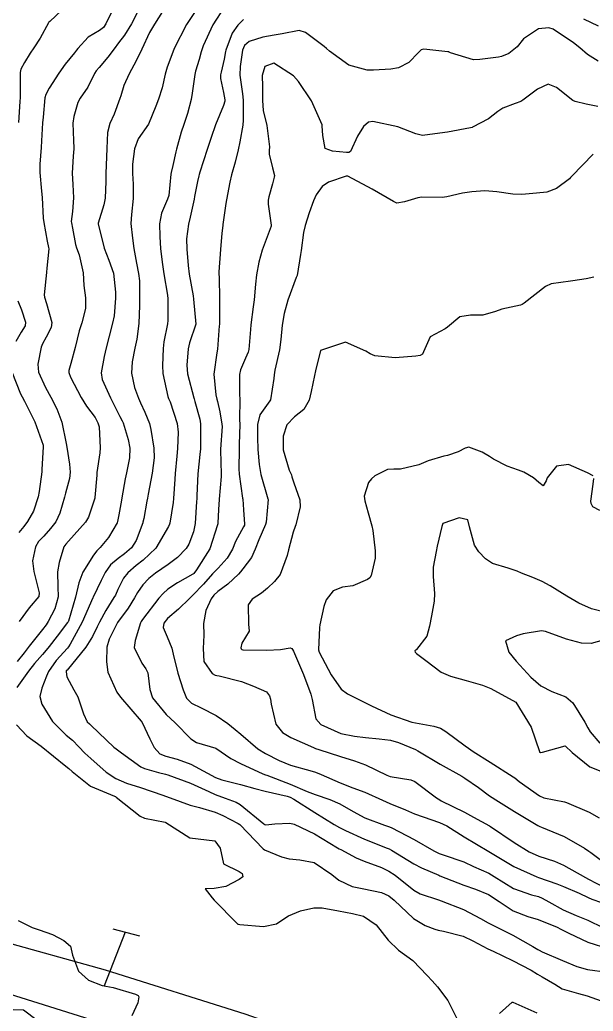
# Model space of a CAD drawing. Header units: metres. Extents: x 298520 to 308411, y 7433745 to 7450750.
# Drawn here: x 299768.4 to 299814.4, y 7449573.2 to 7449652.7 of the extents above; entities that cross this region are included whole.
import ezdxf

# ---------------------------------------------------------------- set-up
doc = ezdxf.new("R2010")
doc.units = ezdxf.units.M
doc.header["$LTSCALE"] = 10
for name, color, linetype in [('Curvas de Nivel 1m', 11, 'Continuous'), ('Curvas de Nivel 5m', 15, 'Continuous'), ('Linha Férrea', 251, 'TRACKS'), ('Pórtico', 62, 'Continuous')]:
    doc.layers.add(name, color=color, linetype=linetype)
doc.linetypes.add('TRACKS', pattern='A,0.15,[130,ltypeshp.shx,S=0.25,R=0,X=0,Y=0],0.15', length=0.3)

msp = doc.modelspace()

# ---------------------------------------------------------------- linework, layer by layer
at = {"layer": 'Curvas de Nivel 1m', "flags": 128}
for points, elevation in [([(299784.818, 7449653.702), (299783.872, 7449652.244), (299783.104, 7449650.573), (299782.99, 7449650.257), (299782.941, 7449650.097), (299782.771, 7449649.481), (299782.493, 7449648.526), (299782.431, 7449648.263), (299782.22, 7449646.784), (299782.138, 7449646.266), (299781.855, 7449645.135), (299781.55, 7449644.272), (299781.336, 7449643.641), (299780.95, 7449642.277), (299780.899, 7449642.06), (299780.67, 7449640.979), (299780.528, 7449640.418), (299780.508, 7449640.282), (299780.341, 7449638.58), (299780.249, 7449638.284), (299779.753, 7449637.157), (299779.597, 7449636.29), (299779.616, 7449635.276), (299779.69, 7449634.289), (299779.826, 7449633.036), (299779.94, 7449632.286), (299780.241, 7449630.588), (299780.27, 7449630.283), (299780.258, 7449628.541), (299780.234, 7449628.283), (299779.949, 7449626.838), (299779.887, 7449626.286), (299779.838, 7449624.928), (299779.875, 7449624.286), (299780.27, 7449622.457), (299780.33, 7449622.281), (299780.44, 7449622.01), (299781.006, 7449620.274), (299781.096, 7449619.594), (299781.046, 7449618.274), (299780.992, 7449617.676), (299780.855, 7449616.275), (299780.824, 7449615.82), (299780.72, 7449614.276), (299780.685, 7449613.939), (299780.424, 7449612.279), (299780.399, 7449612.202), (299780.32, 7449612.024), (299779.29, 7449610.295), (299778.293, 7449609.338), (299777.713, 7449608.892), (299777.064, 7449608.322), (299776.724, 7449607.878), (299776.262, 7449606.963), (299776.059, 7449606.529), (299775.947, 7449606.333), (299775.288, 7449605.294), (299774.787, 7449604.344), (299774.606, 7449603.97), (299774.222, 7449603.212), (299773.687, 7449602.358), (299772.185, 7449600.507), (299772.126, 7449600.438), (299772.102, 7449600.381), (299772.179, 7449599.976), (299772.724, 7449598.928), (299773.053, 7449598.367), (299773.509, 7449596.993), (299773.806, 7449596.355), (299773.979, 7449596.2), (299774.13, 7449596.074), (299775.947, 7449594.332), (299776.112, 7449594.19), (299776.557, 7449593.877), (299778.097, 7449592.761), (299778.398, 7449592.608), (299779.523, 7449592.289), (299780.091, 7449592.156), (299780.265, 7449592.103), (299782.081, 7449591.438), (299783.546, 7449590.77), (299784.067, 7449590.53), (299784.863, 7449590.228), (299785.757, 7449589.912), (299786.058, 7449589.739), (299787.955, 7449588.191), (299788.042, 7449588.126), (299788.13, 7449588.1), (299788.855, 7449588.178), (299790.044, 7449588.239), (299790.393, 7449588.156), (299792.032, 7449587.384), (299793.867, 7449586.269), (299794.014, 7449586.18), (299794.127, 7449586.118), (299795.368, 7449585.461), (299796.004, 7449585.181), (299797.404, 7449584.671), (299797.996, 7449584.394), (299798.488, 7449584.065), (299799.981, 7449582.853), (299800.497, 7449582.562), (299801.974, 7449582.08), (299802.174, 7449582.018), (299803.963, 7449581.324), (299805.332, 7449580.6), (299805.947, 7449580.236), (299806.493, 7449579.964), (299807.936, 7449579.255), (299809.519, 7449578.342), (299809.925, 7449578.116), (299810.044, 7449578.048), (299810.284, 7449577.925), (299811.913, 7449577.217), (299813.046, 7449576.749), (299813.902, 7449576.501), (299815.482, 7449576.282)], 719), ([(299779.834, 7449653.31), (299779.189, 7449652.296), (299778.796, 7449651.628), (299778.171, 7449650.309), (299777.726, 7449649.358), (299777.152, 7449648.324), (299776.744, 7449647.396), (299776.5, 7449646.568), (299776.423, 7449646.333), (299775.964, 7449645.095), (299775.62, 7449644.341), (299775.428, 7449643.616), (299775.382, 7449642.343), (299775.35, 7449641.669), (299775.294, 7449640.344), (299775.304, 7449639.693), (299775.249, 7449638.344), (299775.143, 7449637.83), (299774.679, 7449636.349), (299774.676, 7449636.285), (299775.153, 7449634.344), (299775.542, 7449633.377), (299775.906, 7449632.337), (299776.077, 7449630.805), (299776.072, 7449630.335), (299775.954, 7449628.91), (299775.836, 7449628.337), (299775.55, 7449627.296), (299775.321, 7449626.342), (299775.167, 7449625.663), (299774.908, 7449624.346), (299775.002, 7449623.808), (299775.669, 7449622.338), (299776.428, 7449620.848), (299776.608, 7449620.511), (299776.686, 7449620.326), (299777.091, 7449619.001), (299777.214, 7449618.318), (299777.185, 7449617.528), (299776.951, 7449616.324), (299776.847, 7449615.846), (299776.576, 7449614.328), (299776.541, 7449614.137), (299776.332, 7449612.964), (299776.228, 7449612.428), (299776.195, 7449612.331), (299775.512, 7449611.137), (299774.833, 7449610.345), (299774.565, 7449610.083), (299774.297, 7449609.739), (299773.446, 7449608.363), (299773.117, 7449607.521), (299772.86, 7449606.371), (299772.294, 7449604.439), (299772.266, 7449604.38), (299772.232, 7449604.322), (299771.392, 7449603.218), (299770.753, 7449602.395), (299770.506, 7449602.099), (299770.203, 7449601.769), (299769.566, 7449601.036), (299769.094, 7449600.416), (299768.17, 7449599.121)], 721), ([(299777.874, 7449653.375), (299777.365, 7449652.322), (299776.794, 7449651.414), (299776.314, 7449650.809), (299775.959, 7449650.338), (299775.465, 7449649.651), (299774.76, 7449648.823), (299774.532, 7449648.577), (299774.391, 7449648.354), (299773.858, 7449647.243), (299773.248, 7449646.365), (299773.059, 7449646.037), (299772.718, 7449644.889), (299772.65, 7449644.371), (299772.692, 7449642.989), (299772.735, 7449642.369), (299772.737, 7449642.315), (299772.676, 7449641.719), (299772.603, 7449640.371), (299772.649, 7449639.45), (299772.7, 7449638.379), (299772.622, 7449637.29), (299772.525, 7449636.47), (299772.528, 7449636.381), (299772.609, 7449635.95), (299772.858, 7449634.639), (299772.938, 7449634.375), (299773.157, 7449633.799), (299773.473, 7449632.366), (299773.541, 7449631.353), (299773.668, 7449630.363), (299773.668, 7449629.496), (299773.366, 7449628.367), (299773.169, 7449627.714), (299772.825, 7449626.375), (299772.48, 7449625.099), (299772.321, 7449624.535), (299772.322, 7449624.382), (299772.467, 7449624.012), (299773.316, 7449622.367), (299773.752, 7449621.676), (299774.427, 7449620.76), (299774.656, 7449620.348), (299774.753, 7449620.013), (299774.852, 7449618.346), (299774.82, 7449617.922), (299774.585, 7449616.348), (299774.565, 7449616.154), (299774.413, 7449614.349), (299774.407, 7449614.295), (299774.35, 7449614.126), (299773.9, 7449612.786), (299773.652, 7449612.36), (299772.308, 7449610.841), (299772.082, 7449610.606), (299771.935, 7449610.384), (299771.54, 7449609.138), (299771.422, 7449608.389), (299771.456, 7449607.197), (299771.461, 7449606.388), (299771.202, 7449605.432), (299770.677, 7449604.396), (299770.499, 7449604.128), (299770.227, 7449603.767), (299769.15, 7449602.416), (299768.733, 7449601.894), (299768.195, 7449601.211)], 722), ([(299771.772, 7449653.433), (299770.805, 7449652.53), (299770.733, 7449652.471), (299770.684, 7449652.401), (299770.026, 7449651.172), (299769.526, 7449650.413), (299769.217, 7449649.975), (299768.765, 7449649.245), (299768.484, 7449648.697), (299768.42, 7449648.425), (299768.418, 7449648.093), (299768.416, 7449646.425), (299768.401, 7449646.096), (299768.305, 7449644.426)], 724), ([(299775.794, 7449653.364), (299775.304, 7449652.345), (299775.098, 7449652.049), (299774.797, 7449651.8), (299773.887, 7449651.264), (299773.06, 7449650.367), (299772.939, 7449650.21), (299772.778, 7449650.016), (299772.041, 7449649.104), (299771.533, 7449648.388), (299770.741, 7449647.177), (299770.474, 7449646.664), (299770.415, 7449646.403), (299770.261, 7449644.861), (299770.223, 7449644.405), (299770.137, 7449642.96), (299770.106, 7449642.406), (299770.004, 7449641.072), (299769.989, 7449640.407), (299770.13, 7449638.916), (299770.19, 7449638.404), (299770.28, 7449636.74), (299770.311, 7449636.403), (299770.598, 7449634.902), (299770.705, 7449634.399), (299770.713, 7449634.277), (299770.568, 7449632.743), (299770.536, 7449632.428), (299770.531, 7449632.4), (299770.352, 7449630.595), (299770.377, 7449630.402), (299770.538, 7449629.899), (299770.956, 7449628.396), (299770.919, 7449627.994), (299770.505, 7449627.21), (299770.22, 7449626.679), (299770.12, 7449626.404), (299769.852, 7449625.033), (299769.894, 7449624.406), (299770.454, 7449623.165), (299770.876, 7449622.396), (299771.359, 7449621.465), (299771.777, 7449620.386), (299772.112, 7449618.677), (299772.155, 7449618.382), (299772.383, 7449617.029), (299772.435, 7449616.379), (299772.368, 7449615.886), (299772.054, 7449614.685), (299771.978, 7449614.384), (299771.617, 7449613.104), (299771.282, 7449612.39), (299770.86, 7449611.852), (299770.312, 7449611.262), (299769.9, 7449610.811), (299769.653, 7449610.407), (299769.423, 7449609.277), (299769.516, 7449608.408), (299769.957, 7449606.703), (299769.914, 7449606.403), (299769.148, 7449605.507), (299768.345, 7449604.419)], 723), ([(299786.341, 7449652.682), (299785.883, 7449652.219), (299785.426, 7449651.595), (299784.912, 7449650.229), (299784.888, 7449650.122), (299784.772, 7449649.507), (299784.53, 7449648.46), (299784.481, 7449648.234), (299784.476, 7449647.96), (299784.739, 7449646.826), (299784.844, 7449646.229), (299784.841, 7449646.12), (299784.728, 7449645.788), (299784.1, 7449644.239), (299783.732, 7449643.21), (299783.421, 7449642.249), (299782.842, 7449640.434), (299782.788, 7449640.258), (299782.763, 7449640.157), (299782.654, 7449639.677), (299782.411, 7449638.488), (299782.371, 7449638.263), (299782.057, 7449636.827), (299781.912, 7449636.267), (299781.764, 7449635.105), (299781.784, 7449634.268), (299781.891, 7449632.949), (299781.982, 7449632.266), (299782.292, 7449630.516), (299782.329, 7449630.262), (299782.513, 7449628.26), (299782.015, 7449626.748), (299781.909, 7449626.266), (299781.78, 7449624.967), (299781.842, 7449624.266), (299782.36, 7449622.345), (299782.384, 7449622.261), (299782.441, 7449622.057), (299782.818, 7449620.645), (299782.877, 7449620.253), (299782.887, 7449618.732), (299782.877, 7449618.253), (299782.841, 7449617.808), (299782.667, 7449616.256), (299782.597, 7449614.498), (299782.589, 7449614.256), (299782.575, 7449614.031), (299782.459, 7449612.258), (299782.316, 7449611.594), (299781.95, 7449610.62), (299781.746, 7449610.266), (299781.038, 7449609.53), (299780.29, 7449608.983), (299779.278, 7449608.295), (299778.73, 7449607.849), (299778.269, 7449607.353), (299777.833, 7449606.741), (299777.582, 7449606.317), (299777.077, 7449605.489), (299776.233, 7449604.33), (299775.557, 7449602.999), (299775.378, 7449602.338), (299775.356, 7449601.178), (299775.463, 7449600.337), (299776.167, 7449598.737), (299776.457, 7449598.327), (299778.135, 7449596.416), (299778.212, 7449596.309), (299778.829, 7449595.009), (299779.168, 7449594.294), (299779.628, 7449593.807), (299780.106, 7449593.603), (299781.016, 7449593.359), (299782.1, 7449592.958), (299783.441, 7449592.247), (299784.088, 7449591.904), (299784.604, 7449591.713), (299786.08, 7449591.334), (299787.248, 7449591.026), (299788.072, 7449590.809), (299789.829, 7449590.401), (299790.065, 7449590.324), (299790.371, 7449590.157), (299792.052, 7449589.084), (299793.613, 7449588.124), (299794.039, 7449587.879), (299794.499, 7449587.65), (299796.026, 7449586.961), (299797.863, 7449586.224), (299798.014, 7449586.165), (299798.199, 7449586.068), (299800.002, 7449584.981), (299800.616, 7449584.658), (299801.993, 7449584.054), (299802.082, 7449584.019), (299803.986, 7449583.26), (299804.936, 7449582.94), (299805.978, 7449582.516), (299806.827, 7449581.961), (299807.962, 7449581.207), (299809.138, 7449580.756), (299809.952, 7449580.518), (299811.485, 7449579.907), (299811.787, 7449579.748), (299811.941, 7449579.661), (299812.431, 7449579.403), (299813.931, 7449578.698), (299815.619, 7449578.17)], 718), ([(299814.775, 7449649.338), (299813.917, 7449649.883), (299813.293, 7449650.398), (299812.792, 7449650.798), (299811.157, 7449651.916), (299810.804, 7449652.007), (299809.995, 7449651.932), (299808.795, 7449651.142), (299808.262, 7449650.481), (299807.598, 7449649.962), (299807.03, 7449649.717), (299806.778, 7449649.661), (299805.282, 7449649.479), (299804.775, 7449649.442), (299802.941, 7449650.018), (299802.832, 7449650.068), (299802.784, 7449650.086), (299802.707, 7449650.097), (299800.786, 7449650.303), (299800.583, 7449650.244), (299800.372, 7449650.044), (299799.594, 7449649.229), (299798.764, 7449648.81), (299798.146, 7449648.685), (299796.761, 7449648.612), (299796.239, 7449648.617), (299794.766, 7449649.009), (299793.224, 7449650.133), (299792.995, 7449650.347), (299792.787, 7449650.514), (299791.309, 7449651.644), (299790.799, 7449651.798), (299789.443, 7449651.527), (299788.795, 7449651.434), (299787.876, 7449651.276), (299786.79, 7449650.912), (299786.407, 7449650.593), (299786.261, 7449650.215), (299786.071, 7449648.909), (299786.049, 7449648.217), (299786.239, 7449646.714), (299786.296, 7449646.214), (299786.313, 7449644.618), (299786.27, 7449644.214), (299786.032, 7449642.878), (299785.9, 7449642.218), (299785.655, 7449641.238), (299785.367, 7449640.223), (299785.237, 7449639.641), (299784.974, 7449638.227), (299784.921, 7449637.936), (299784.68, 7449636.229), (299784.672, 7449636.169), (299784.606, 7449635.541), (299784.479, 7449634.232), (299784.356, 7449632.444), (299784.367, 7449632.233), (299784.382, 7449632.054), (299784.403, 7449630.232), (299784.411, 7449628.335), (299784.409, 7449628.232), (299784.392, 7449628.112), (299784.258, 7449626.234), (299784.206, 7449625.95), (299783.949, 7449624.238), (299784.109, 7449622.574), (299784.203, 7449622.234), (299784.253, 7449622.044), (299784.433, 7449621.217), (299784.604, 7449620.228), (299784.614, 7449620.035), (299784.495, 7449618.229), (299784.493, 7449618.138), (299784.554, 7449616.228), (299784.553, 7449616.046), (299784.394, 7449614.23), (299784.392, 7449614.189), (299784.34, 7449613.386), (299784.274, 7449612.281), (299784.268, 7449612.231), (299784.255, 7449612.163), (299783.624, 7449610.24), (299782.569, 7449608.539), (299782.34, 7449608.259), (299782.315, 7449608.227), (299782.282, 7449608.202), (299781.036, 7449607.508), (299780.264, 7449606.988), (299779.881, 7449606.663), (299779.54, 7449606.291), (299778.236, 7449604.572), (299778.127, 7449604.419), (299778.082, 7449604.312), (299777.657, 7449602.877), (299777.576, 7449602.316), (299778.194, 7449601.058), (299778.508, 7449600.625), (299778.649, 7449600.303), (299778.819, 7449598.95), (299779.045, 7449598.297), (299780.143, 7449596.957), (299780.851, 7449596.273), (299782.12, 7449594.987), (299782.563, 7449594.699), (299784.113, 7449594.24), (299785.31, 7449593.427), (299786.101, 7449593.022), (299787.887, 7449592.192), (299788.092, 7449592.115), (299788.2, 7449592.08), (299790.081, 7449591.357), (299791.448, 7449590.77), (299792.069, 7449590.537), (299793.264, 7449590.128), (299794.06, 7449589.788), (299795.13, 7449589.18), (299796.049, 7449588.651), (299797.636, 7449588.074), (299798.041, 7449587.954), (299798.234, 7449587.874), (299800.026, 7449586.919), (299801.588, 7449586.026), (299801.866, 7449585.877), (299802.011, 7449585.808), (299802.335, 7449585.691), (299804.004, 7449585.123), (299804.779, 7449584.767), (299805.995, 7449584.221), (299806.43, 7449583.966), (299807.983, 7449582.998), (299809.424, 7449582.49), (299809.977, 7449582.347), (299810.274, 7449582.224), (299810.803, 7449581.918), (299811.964, 7449581.292), (299813.005, 7449580.842), (299813.952, 7449580.456), (299815.14, 7449579.868)], 717), ([(299814.806, 7449652.135), (299813.62, 7449652.697)], 718), ([(299814.73, 7449645.707), (299813.804, 7449645.884), (299812.932, 7449646.094), (299812.736, 7449646.191), (299811.424, 7449647.235), (299810.749, 7449647.482), (299809.911, 7449647.099), (299808.735, 7449646.2), (299808.572, 7449646.114), (299808.104, 7449645.956), (299807.115, 7449645.578), (299806.723, 7449645.311), (299805.973, 7449644.718), (299804.704, 7449644.048), (299804.663, 7449644.031), (299804.53, 7449643.993), (299802.699, 7449643.633), (299801.263, 7449643.468), (299800.696, 7449643.384), (299800.16, 7449643.511), (299798.703, 7449644.07), (299796.709, 7449644.493), (299796.358, 7449644.443), (299795.952, 7449644.098), (299795.47, 7449643.327), (299794.909, 7449642.108), (299794.777, 7449642.014), (299794.682, 7449642.019), (299794.599, 7449642.028), (299793.457, 7449642.128), (299792.891, 7449642.343), (299792.701, 7449643.376), (299792.648, 7449644.141), (299792.633, 7449644.222), (299791.794, 7449646.149), (299790.748, 7449647.704), (299790.328, 7449648.164), (299788.768, 7449649.168), (299788.031, 7449648.924), (299787.83, 7449648.194), (299787.866, 7449647.315), (299787.848, 7449646.193), (299787.911, 7449645.378), (299788.191, 7449644.188), (299788.409, 7449642.463), (299788.394, 7449642.184), (299788.388, 7449641.893), (299788.669, 7449640.776), (299788.81, 7449640.179), (299788.803, 7449640.036), (299788.653, 7449639.497), (299788.367, 7449638.454), (299788.32, 7449638.185), (299788.312, 7449637.867), (299788.554, 7449636.181), (299788.542, 7449636.111), (299787.816, 7449634.192), (299787.549, 7449633.23), (299787.386, 7449632.202), (299787.304, 7449631.454), (299787.179, 7449630.204), (299787.11, 7449629.628), (299786.928, 7449628.206), (299786.894, 7449627.822), (299786.757, 7449626.207), (299786.702, 7449625.996), (299786.486, 7449625.516), (299786.097, 7449624.594), (299786.015, 7449624.215), (299786.015, 7449622.649), (299786.026, 7449622.214), (299786.023, 7449620.618), (299786.025, 7449620.214), (299785.997, 7449618.625), (299785.983, 7449618.214), (299785.957, 7449616.636), (299785.986, 7449616.214), (299786.257, 7449614.307), (299786.27, 7449614.211), (299786.34, 7449613.365), (299786.421, 7449612.209), (299786.403, 7449612.128), (299786.321, 7449611.985), (299785.694, 7449610.831), (299785.451, 7449610.219), (299785.035, 7449609.483), (299784.288, 7449608.697), (299783.86, 7449608.236), (299783.126, 7449607.391), (299782.256, 7449606.481), (299782.134, 7449606.382), (299781.995, 7449606.263), (299781.126, 7449605.389), (299780.237, 7449604.657), (299779.937, 7449604.284), (299779.881, 7449603.937), (299780.222, 7449603.191), (299780.585, 7449602.276), (299780.681, 7449601.8), (299781.071, 7449600.271), (299781.499, 7449598.938), (299781.749, 7449598.264), (299782.157, 7449597.868), (299782.927, 7449597.473), (299784.142, 7449596.863), (299785.066, 7449596.221), (299785.664, 7449595.753), (299786.125, 7449595.372), (299787.491, 7449594.196), (299788.109, 7449593.812), (299789.205, 7449593.274), (299790.1, 7449592.892), (299791.831, 7449592.407), (299792.095, 7449592.326), (299792.547, 7449592.135), (299794.083, 7449591.471), (299795.109, 7449591.073), (299796.072, 7449590.71), (299797.477, 7449590.076), (299798.06, 7449589.817), (299799.316, 7449589.311), (299800.052, 7449588.993), (299800.744, 7449588.734), (299802.046, 7449588.301), (299802.623, 7449588.014), (299804.03, 7449587.14), (299806.013, 7449585.97), (299808.001, 7449584.753), (299809.841, 7449583.932), (299809.992, 7449583.884), (299811.459, 7449583.379), (299811.986, 7449583.161), (299813.242, 7449582.626), (299813.977, 7449582.273), (299814.253, 7449582.153), (299815.038, 7449581.869)], 716), ([(299814.43, 7449632.016), (299813.808, 7449631.888), (299812.732, 7449631.728), (299812.561, 7449631.708), (299810.998, 7449631.477), (299810.557, 7449631.282), (299808.849, 7449629.945), (299808.671, 7449629.818), (299808.54, 7449629.773), (299807.05, 7449629.45), (299806.532, 7449629.254), (299805.533, 7449628.975), (299804.528, 7449628.964), (299803.686, 7449628.842), (299802.687, 7449628.017), (299802.512, 7449627.885), (299801.311, 7449627.226), (299800.757, 7449626.037), (299800.674, 7449625.855), (299800.49, 7449625.733), (299800.14, 7449625.695), (299798.488, 7449625.54), (299796.875, 7449625.7), (299796.491, 7449625.858), (299796.145, 7449626.093), (299794.5, 7449626.799), (299792.493, 7449626.14), (299792.115, 7449624.506), (299792.033, 7449624.144), (299791.746, 7449622.855), (299791.59, 7449622.149), (299791.179, 7449621.409), (299790.429, 7449620.806), (299789.81, 7449620.169), (299789.519, 7449619.278), (299789.526, 7449618.173), (299789.992, 7449616.553), (299790.17, 7449616.163), (299790.218, 7449616.009), (299790.367, 7449615.53), (299790.836, 7449614.155), (299790.889, 7449613.61), (299790.516, 7449612.158), (299790.463, 7449612.017), (299790.317, 7449611.574), (299789.947, 7449610.165), (299789.834, 7449609.703), (299789.272, 7449608.175), (299788.828, 7449607.628), (299788.266, 7449607.088), (299787.765, 7449606.691), (299787.04, 7449606.202), (299786.713, 7449605.741), (299786.735, 7449604.205), (299786.79, 7449603.639), (299786.21, 7449602.675), (299786.124, 7449602.291), (299786.141, 7449602.211), (299786.202, 7449602.158), (299786.274, 7449602.138), (299788.202, 7449602.106), (299789.286, 7449602.174), (299790.068, 7449602.299), (299790.204, 7449602.243), (299790.266, 7449602.159), (299790.33, 7449602.03), (299791.151, 7449600.15), (299791.726, 7449598.586), (299791.84, 7449598.143), (299792.14, 7449596.609), (299792.536, 7449596.136), (299794.126, 7449595.421), (299795.227, 7449595.206), (299796.123, 7449595.108), (299797.211, 7449594.991), (299798.121, 7449594.884), (299798.767, 7449594.708), (299800.114, 7449594.137), (299800.3, 7449594.038), (299802.097, 7449592.979), (299803.836, 7449592.002), (299804.081, 7449591.855), (299805.175, 7449591.085), (299806.068, 7449590.441), (299806.775, 7449589.963), (299808.055, 7449589.177), (299809.933, 7449588.042), (299810.043, 7449587.983), (299810.08, 7449587.966), (299810.221, 7449587.927), (299812.032, 7449587.174), (299813.665, 7449586.236), (299814.015, 7449586), (299814.193, 7449585.877), (299815.238, 7449585.094)], 714), ([(299768.227, 7449630.112), (299768.533, 7449629.401), (299768.86, 7449628.417), (299768.814, 7449628.122), (299768.511, 7449627.609), (299768.066, 7449626.86)], 724), ([(299767.749, 7449624.431), (299768.447, 7449622.659), (299768.58, 7449622.419), (299768.775, 7449622.081), (299769.593, 7449620.408), (299770.26, 7449618.545), (299770.278, 7449618.401), (299770.172, 7449616.606), (299770.151, 7449616.402), (299769.941, 7449614.82), (299769.864, 7449614.405), (299769.488, 7449613.256), (299769.024, 7449612.413), (299768.716, 7449612.019), (299768.314, 7449611.531)], 724), ([(299814.375, 7449616.091), (299813.922, 7449616.34), (299812.384, 7449616.999), (299811.423, 7449616.869), (299810.674, 7449615.917), (299810.591, 7449615.698), (299810.367, 7449615.295), (299809.999, 7449615.555), (299809.59, 7449615.932), (299808.811, 7449616.377), (299808.379, 7449616.542), (299807.482, 7449616.859), (299806.388, 7449617.429), (299806.057, 7449617.642), (299805.482, 7449617.984), (299804.399, 7449618.398), (299804.093, 7449618.308), (299803.553, 7449618.008), (299802.686, 7449617.721), (299802.389, 7449617.664), (299801.133, 7449617.285), (299800.382, 7449616.961), (299798.929, 7449616.613), (299798.378, 7449616.626), (299797.872, 7449616.584), (299796.865, 7449616.085), (299796.6, 7449615.859), (299796.367, 7449615.541), (299796.002, 7449614.448), (299796.054, 7449614.093), (299796.338, 7449613.108), (299796.612, 7449612.087), (299796.692, 7449611.713), (299796.902, 7449610.084), (299796.894, 7449609.486), (299796.571, 7449608.087), (299796.458, 7449607.91), (299796.278, 7449607.775), (299795.098, 7449607.28), (299794.268, 7449607.152), (299793.518, 7449606.873), (299792.969, 7449606.133), (299792.781, 7449605.601), (299792.456, 7449604.138), (299792.432, 7449603.936), (299792.346, 7449602.139), (299792.401, 7449601.938), (299793.355, 7449600.128), (299794.172, 7449598.991), (299794.668, 7449598.613), (299795.674, 7449598.097), (299796.159, 7449597.854), (299796.586, 7449597.656), (299798.146, 7449596.928), (299799.841, 7449596.341), (299800.136, 7449596.276), (299801.597, 7449596.025), (299802.131, 7449595.85), (299802.551, 7449595.593), (299804.117, 7449594.438), (299804.373, 7449594.254), (299804.759, 7449593.99), (299806.1, 7449593.134), (299807.959, 7449591.951), (299808.082, 7449591.863), (299808.443, 7449591.583), (299810.068, 7449590.418), (299810.415, 7449590.274), (299812.063, 7449589.949), (299812.229, 7449589.898), (299814.055, 7449589.123), (299814.841, 7449588.658)], 713), ([(299814.913, 7449613.302), (299814.349, 7449613.598), (299814.196, 7449613.882), (299814.172, 7449614.065), (299814.368, 7449615.409), (299814.433, 7449615.879)], 713), ([(299815.48, 7449605.096), (299814.248, 7449605.422), (299813.214, 7449605.89), (299812.261, 7449606.436), (299810.918, 7449607.269), (299810.278, 7449607.615), (299809.536, 7449607.931), (299808.631, 7449608.29), (299808.288, 7449608.439), (299807.556, 7449608.691), (299806.294, 7449609.048), (299805.748, 7449609.429), (299805.189, 7449609.987), (299804.846, 7449610.529), (299804.466, 7449611.998), (299804.331, 7449612.547), (299803.616, 7449612.725), (299802.327, 7449612.276), (299802.249, 7449612.095), (299802.233, 7449612.021), (299801.87, 7449610.461), (299801.791, 7449610.025), (299801.543, 7449608.775), (299801.529, 7449608.028), (299801.647, 7449606.642), (299801.626, 7449606.026), (299801.401, 7449604.868), (299801.234, 7449604.03), (299801.031, 7449603.221), (299800.205, 7449602.161), (299800.139, 7449602.106), (299800.08, 7449602.042), (299800.103, 7449601.943), (299800.201, 7449601.85), (299800.954, 7449601.274), (299802.186, 7449600.337), (299802.933, 7449600.013), (299804.18, 7449599.679), (299805.497, 7449599.301), (299806.173, 7449599.023), (299808.163, 7449597.95), (299809.407, 7449595.937), (299810.059, 7449593.985), (299810.077, 7449593.93), (299810.112, 7449593.898), (299810.152, 7449593.89), (299810.301, 7449593.927), (299812.118, 7449594.441), (299812.694, 7449593.894), (299814.096, 7449592.748), (299815.91, 7449592.028)], 712), ([(299815.183, 7449602.901), (299814.214, 7449602.651), (299813.445, 7449602.657), (299812.219, 7449602.988), (299810.55, 7449603.604), (299810.229, 7449603.666), (299808.749, 7449603.421), (299808.222, 7449603.249), (299807.331, 7449602.844), (299807.611, 7449601.956), (299808.196, 7449601.231), (299809.362, 7449599.938), (299810.176, 7449599.24), (299811.056, 7449598.801), (299812.168, 7449598.361), (299812.736, 7449597.894), (299813.696, 7449596.328), (299813.94, 7449595.882), (299814.13, 7449595.561), (299814.913, 7449594.66)], 711), ([(299768.13, 7449596.112), (299768.948, 7449595.244), (299770.113, 7449594.4), (299772.097, 7449592.803), (299772.332, 7449592.613), (299772.602, 7449592.372), (299774.076, 7449591.2), (299775.998, 7449590.397), (299776.063, 7449590.366), (299776.125, 7449590.329), (299778.048, 7449588.81), (299778.39, 7449588.649), (299780.043, 7449588.307), (299780.102, 7449588.279), (299782.025, 7449587.049), (299783.377, 7449586.892), (299784.022, 7449586.822), (299784.462, 7449586.233), (299784.738, 7449584.967), (299785.995, 7449584.372), (299786.215, 7449584.208), (299786.266, 7449583.931), (299785.988, 7449583.719), (299784.927, 7449583.17), (299783.981, 7449583.003), (299783.247, 7449582.98), (299783.818, 7449582.242), (299783.97, 7449582.075), (299785.799, 7449580.212), (299785.882, 7449580.15), (299785.942, 7449580.129), (299786.039, 7449580.112), (299787.94, 7449579.945), (299788.97, 7449580.175), (299789.553, 7449580.562), (299789.953, 7449580.814), (299790.893, 7449581.217), (299791.962, 7449581.445), (299792.652, 7449581.444), (299793.959, 7449581.213), (299795.063, 7449580.997), (299795.953, 7449580.772), (299796.962, 7449580.08), (299797.931, 7449578.842), (299798.747, 7449578.062), (299799.911, 7449577.233), (299801.069, 7449576.032), (299801.451, 7449575.589), (299801.884, 7449575.111), (299802.721, 7449574.012), (299803.564, 7449572.295)], 721), ([(299768.255, 7449580.425), (299769.393, 7449579.864), (299769.936, 7449579.686), (299771.021, 7449579.3), (299771.927, 7449578.837), (299772.451, 7449578.375), (299772.634, 7449577.655), (299773.114, 7449576.368), (299773.892, 7449575.656), (299775.002, 7449575.227), (299775.884, 7449575.055), (299777.663, 7449574.525), (299777.874, 7449574.415), (299777.932, 7449574.309), (299777.868, 7449573.831), (299777.384, 7449572.788)], 722), ([(299769.786, 7449572.401), (299768.68, 7449573.236), (299767.861, 7449573.264)], 722), ([(299806.856, 7449572.967), (299807.872, 7449573.875), (299807.938, 7449573.883), (299809.864, 7449573.023)], 721)]:
    msp.add_lwpolyline(points, dxfattribs=dict(at, elevation=elevation))
at = {"layer": 'Curvas de Nivel 5m', "flags": 128}
for points, elevation in [([(299782.819, 7449653.878), (299781.754, 7449652.27), (299780.784, 7449650.342), (299780.758, 7449650.28), (299780.201, 7449648.846), (299780.043, 7449648.287), (299779.821, 7449647.21), (299779.529, 7449646.292), (299779.29, 7449645.732), (299778.713, 7449644.3), (299777.885, 7449643.122), (299777.59, 7449642.316), (299777.44, 7449641.088), (299777.435, 7449640.318), (299777.487, 7449639.481), (299777.499, 7449638.317), (299777.343, 7449637.042), (299777.294, 7449636.32), (299777.427, 7449635.143), (299777.533, 7449634.316), (299777.745, 7449633.143), (299777.919, 7449632.31), (299777.981, 7449631.732), (299777.988, 7449630.308), (299777.988, 7449629.759), (299777.951, 7449628.309), (299777.777, 7449627.037), (299777.611, 7449626.313), (299777.396, 7449625.231), (299777.358, 7449624.317), (299777.599, 7449623.17), (299777.912, 7449622.308), (299778.077, 7449621.943), (299778.432, 7449621.19), (299778.792, 7449620.296), (299778.914, 7449619.799), (299779.147, 7449618.293), (299779.159, 7449617.525), (299779.002, 7449616.301), (299778.682, 7449614.631), (299778.627, 7449614.306), (299778.589, 7449614.067), (299778.328, 7449612.67), (299778.272, 7449612.362), (299778.258, 7449612.311), (299777.716, 7449610.909), (299777.342, 7449610.32), (299776.802, 7449609.821), (299776.294, 7449609.451), (299775.679, 7449608.947), (299775.245, 7449608.34), (299774.925, 7449607.692), (299774.269, 7449606.35), (299774.253, 7449606.316), (299773.392, 7449604.363), (299772.436, 7449602.598), (299772.303, 7449602.379), (299772.211, 7449602.262), (299771.316, 7449601.269), (299770.696, 7449600.395), (299770.539, 7449600.037), (299770.17, 7449599.067), (299770.002, 7449598.402), (299770.154, 7449597.789), (299771.009, 7449596.391), (299772.122, 7449595.284), (299772.628, 7449594.882), (299773.135, 7449594.365), (299773.611, 7449593.861), (299774.104, 7449593.429), (299775.323, 7449592.338), (299776.085, 7449591.812), (299776.95, 7449591.451), (299778.075, 7449591.091), (299779.871, 7449590.478), (299780.065, 7449590.414), (299780.458, 7449590.276), (299782.057, 7449589.683), (299782.804, 7449589.504), (299784.052, 7449589.124), (299784.68, 7449588.861), (299785.918, 7449588.212), (299786.042, 7449588.121), (299787.898, 7449586.191), (299788.012, 7449586.106), (299789.384, 7449585.547), (299790.005, 7449585.369), (299790.859, 7449585.297), (299792.002, 7449585.08), (299793.427, 7449584.126), (299793.988, 7449583.669), (299795.036, 7449583.157), (299795.982, 7449582.959), (299797.39, 7449582.665), (299797.976, 7449582.42), (299798.415, 7449582.066), (299799.951, 7449580.596), (299800.898, 7449580.036), (299801.661, 7449579.745), (299801.939, 7449579.658), (299802.373, 7449579.582), (299803.935, 7449579.178), (299804.732, 7449578.79), (299805.925, 7449578.154), (299806.341, 7449577.966), (299807.912, 7449577.219), (299809.394, 7449576.441), (299809.896, 7449576.139), (299810.29, 7449575.924), (299811.292, 7449575.314), (299811.883, 7449574.95), (299813.182, 7449574.585), (299813.878, 7449574.382), (299815.379, 7449573.865)], 720), ([(299814.379, 7449641.875), (299812.665, 7449640.114), (299812.563, 7449640.001), (299812.462, 7449639.902), (299811.423, 7449639.141), (299810.647, 7449638.841), (299809.832, 7449638.745), (299808.643, 7449638.655), (299807.937, 7449638.664), (299806.646, 7449638.858), (299805.681, 7449638.946), (299804.646, 7449638.866), (299803.897, 7449638.749), (299802.639, 7449638.452), (299802.26, 7449638.403), (299800.639, 7449638.42), (299800.301, 7449638.383), (299799.232, 7449638.061), (299798.632, 7449637.955), (299798.367, 7449638.073), (299796.648, 7449639.085), (299794.706, 7449640.11), (299794.663, 7449640.12), (299794.556, 7449640.112), (299793.141, 7449639.647), (299792.65, 7449639.287), (299792.16, 7449638.625), (299791.938, 7449638.147), (299791.608, 7449637.165), (299791.268, 7449636.153), (299791.15, 7449635.612), (299790.965, 7449634.156), (299790.915, 7449633.83), (299790.629, 7449632.159), (299790.613, 7449632.109), (299790.561, 7449631.996), (299789.89, 7449630.17), (299789.593, 7449629.108), (299789.442, 7449628.176), (299789.335, 7449627.011), (299789.209, 7449626.179), (299788.854, 7449624.561), (299788.8, 7449624.185), (299788.77, 7449623.884), (299788.495, 7449622.189), (299788.442, 7449622.104), (299787.638, 7449620.99), (299787.462, 7449620.2), (299787.443, 7449619.169), (299787.476, 7449618.199), (299787.59, 7449616.992), (299787.728, 7449616.196), (299788.295, 7449614.249), (299788.305, 7449614.19), (299788.151, 7449612.367), (299788.105, 7449612.192), (299787.555, 7449610.953), (299787.255, 7449610.2), (299786.973, 7449609.526), (299786.287, 7449608.626), (299786.099, 7449608.398), (299785.943, 7449608.213), (299785.083, 7449607.409), (299784.262, 7449606.808), (299783.96, 7449606.531), (299783.738, 7449606.238), (299783.301, 7449605.302), (299783.132, 7449604.247), (299783.144, 7449603.321), (299783.099, 7449602.247), (299783.152, 7449601.205), (299783.833, 7449600.235), (299784.067, 7449600.117), (299784.181, 7449600.081), (299784.369, 7449600.04), (299786.177, 7449599.593), (299787.143, 7449599.23), (299788.169, 7449598.759), (299788.423, 7449598.444), (299788.505, 7449598.185), (299788.554, 7449597.787), (299788.931, 7449596.178), (299789.468, 7449595.512), (299790.122, 7449595.096), (299791.954, 7449594.302), (299792.114, 7449594.236), (299792.368, 7449594.137), (299794.107, 7449593.569), (299795.243, 7449593.241), (299796.101, 7449592.927), (299797.821, 7449592.073), (299798.092, 7449591.983), (299799.757, 7449591.722), (299800.078, 7449591.59), (299801.812, 7449590.276), (299802.064, 7449590.094), (299802.191, 7449590.019), (299804.054, 7449589.116), (299804.778, 7449588.717), (299806.044, 7449588.032), (299806.147, 7449587.969), (299808.024, 7449586.681), (299809.241, 7449585.938), (299810.01, 7449585.599), (299811.276, 7449585.181), (299812.003, 7449584.879), (299813.755, 7449583.882), (299813.992, 7449583.739), (299815.229, 7449583.105)], 715)]:
    msp.add_lwpolyline(points, dxfattribs=dict(at, elevation=elevation))
at = {"layer": 'Linha Férrea', "flags": 128}
for points in [[(298729.261, 7450749.95), (298734.809, 7450730.65), (298742.343, 7450703.451), (298750.119, 7450676.237), (298757.889, 7450649.199), (298765.189, 7450623.712), (298769.985, 7450606.424), (298776.494, 7450583.287), (298783.055, 7450560.248), (298788.164, 7450542.214), (298793.821, 7450521.584), (298798.125, 7450506.606), (298804.386, 7450484.418), (298809.295, 7450466.837), (298814.551, 7450448.858), (298819.559, 7450431.225), (298826.267, 7450408.649), (298831.926, 7450389.314), (298837.135, 7450370.779), (298842.092, 7450352.398), (298847.802, 7450331.823), (298852.149, 7450316.412), (298858.34, 7450294.769), (298862.969, 7450278.965), (298867.952, 7450260.088), (298870.924, 7450249.95), (298873.722, 7450238.982), (298878.355, 7450222.697), (298882.025, 7450210.358), (298885.603, 7450197.651), (298890.189, 7450181.049), (298894.637, 7450166.006), (298898.995, 7450149.812), (298904.361, 7450131.79), (298908.122, 7450117.709), (298911.93, 7450103.946), (298916.104, 7450089.039), (298920.554, 7450073.399), (298923.212, 7450064.319), (298926.468, 7450052.577), (298930.321, 7450038.956), (298934.723, 7450023.223), (298938.252, 7450011.622), (298941.509, 7449999.193), (298944.399, 7449989.651), (298947.701, 7449977.682), (298952.335, 7449961.49), (298956.967, 7449946.581), (298961.92, 7449929.017), (298965.909, 7449915.258), (298970.082, 7449900.905), (298973.936, 7449887.787), (298977.788, 7449874.853), (298981.549, 7449862.469), (298986.366, 7449847.197), (298989.852, 7449836.37), (298994.575, 7449822.337), (298999.437, 7449807.292), (299004.068, 7449794.269), (299008.7, 7449781.657), (299013.057, 7449770.328), (299018.285, 7449757.718), (299022.322, 7449748.037), (299026.817, 7449737.63), (299031.861, 7449726.852), (299036.814, 7449716.896), (299043.096, 7449705.205), (299047.821, 7449696.534), (299054.335, 7449685.572), (299060.664, 7449675.852), (299069.469, 7449663.104), (299077.541, 7449652.872), (299085.429, 7449643.336), (299089.832, 7449637.784), (299098.728, 7449628.561), (299107.993, 7449618.793), (299117.442, 7449610.031), (299127.077, 7449601.223), (299138.453, 7449591.782), (299150.409, 7449582.651), (299162.779, 7449573.982), (299174.004, 7449567.002), (299185.962, 7449560.295), (299199.698, 7449553.222), (299213.253, 7449547.024), (299227.033, 7449541.5), (299241.999, 7449536.525), (299258.424, 7449531.831), (299277.224, 7449527.814), (299295.935, 7449525.032), (299311.589, 7449523.57), (299326.876, 7449522.883), (299340.975, 7449522.747), (299353.572, 7449523.111), (299369.274, 7449524.069), (299382.826, 7449525.211), (299396.609, 7449526.717), (299414.178, 7449529.501), (299430.969, 7449532.603), (299440.142, 7449534.839), (299451.094, 7449537.487), (299469.666, 7449542.917), (299486.963, 7449547.755), (299510.376, 7449554.83), (299531.414, 7449561.037), (299544.903, 7449564.894), (299559.186, 7449569.068), (299590.197, 7449576.665), (299616.417, 7449582.259), (299645.03, 7449585.805), (299675.251, 7449587.635), (299705.522, 7449586.259), (299732.882, 7449582.825), (299762.581, 7449576.088), (299791.888, 7449566.944), (299816.217, 7449556.896), (299840.774, 7449544.781), (299859.676, 7449534.387), (299878.529, 7449521.308), (299897.376, 7449507.135), (299919.538, 7449486.991), (299927.658, 7449478.626), (299947.133, 7449456.962), (299961.499, 7449437.961), (299971.137, 7449424.784), (299981.869, 7449408.322), (299997.595, 7449383.682), (300016.228, 7449354.96), (300035.864, 7449324.687), (300055.136, 7449295.587), (300073.232, 7449268.397), (300085.868, 7449249.95), (300089.501, 7449244.778), (300101.211, 7449227.647), (300111.197, 7449214.14), (300124.752, 7449194.736), (300135.909, 7449179.759), (300148.296, 7449162.129), (300160.805, 7449144.566), (300173.129, 7449128.481), (300185.523, 7449112.088), (300198.402, 7449095.758), (300207.462, 7449083.98), (300220.094, 7449068.515), (300233.468, 7449051.744), (300246.778, 7449035.349), (300263.478, 7449015.076), (300277.526, 7448998.444), (300292.814, 7448981.501), (300306.688, 7448964.856), (300324.623, 7448944.393), (300340.398, 7448926.517), (300357.9, 7448907.843), (300372.755, 7448891.817), (300392.041, 7448871.054), (300410.717, 7448852.066), (300427.475, 7448834.137), (300439.245, 7448822.858), (300454.898, 7448806.525), (300473.448, 7448788.164), (300493.111, 7448768.808), (300511.705, 7448749.95), (300518.198, 7448743.612), (300525.672, 7448735.984), (300530.889, 7448730.361), (300538.141, 7448723.284), (300543.771, 7448717.624), (300548.924, 7448711.903), (300554.778, 7448706.093), (300562.444, 7448698.573), (300570.483, 7448690.198), (300580.06, 7448680.508), (300590.013, 7448670.628), (300599.102, 7448661.391), (300608.565, 7448651.702), (300616.68, 7448643.32), (300625.581, 7448633.859), (300633.62, 7448625.859), (300641.21, 7448617.858), (300649.582, 7448609.897), (300659.386, 7448599.72), (300667.387, 7448591.231), (300676.098, 7448582.784), (300683.871, 7448574.669), (300691.725, 7448567.153), (300703.33, 7448554.876), (300711.744, 7448546.351), (300718.093, 7448539.767), (300726.506, 7448530.983), (300733.153, 7448523.695), (300741.152, 7448514.418), (300747.426, 7448507.242), (300750.054, 7448504.018), (300758.169, 7448493.99), (300764.854, 7448485.238), (300772.251, 7448475.55), (300781.114, 7448462.855), (300788.178, 7448452.147), (300795.99, 7448439.115), (300802.712, 7448427.661), (300809.137, 7448414.665), (300814.959, 7448402.42), (300819.763, 7448391.601), (300824.722, 7448378.533), (300829.079, 7448366.59), (300833.249, 7448353.858), (300836.592, 7448342.438), (300839.822, 7448330.572), (300842.678, 7448317.912), (300845.758, 7448304.202), (300848.387, 7448291.169), (300849.927, 7448279.903), (300851.843, 7448266.756), (300852.632, 7448254.174), (300852.974, 7448249.95), (300853.718, 7448237.64), (300853.896, 7448226.066), (300854.164, 7448215.145), (300853.836, 7448203.832), (300853.598, 7448192.905), (300852.795, 7448182.25), (300851.991, 7448170.79), (300850.801, 7448159.302), (300849.223, 7448146.768), (300848.151, 7448135.486), (300846.96, 7448124.114), (300845.442, 7448113.546), (300844.222, 7448102.204), (300842.288, 7448090.385), (300840.978, 7448078.33), (300839.608, 7448068.386), (300838.209, 7448056.39), (300836.541, 7448045.166), (300835.023, 7448032.665), (300833.535, 7448020.341), (300832.284, 7448009.205), (300831.094, 7447998.637), (300829.874, 7447985.926), (300828.432, 7447973.713), (300826.546, 7447955.639), (300825.162, 7447943.391), (300824.986, 7447942.247), (300823.836, 7447930.96), (300822.657, 7447919.829), (300821.593, 7447909.075), (300820.243, 7447895.408), (300819.533, 7447885.934), (300818.679, 7447872.07), (300818.298, 7447858.799), (300817.927, 7447851.916), (300817.786, 7447841.862), (300817.933, 7447833.489), (300818.516, 7447815.843), (300820.361, 7447795.876), (300822.449, 7447776.733), (300825.922, 7447758.996), (300827.722, 7447750.217), (300828.687, 7447743.229), (300830.467, 7447731.539), (300833.751, 7447711.152), (300838.977, 7447681.969), (300842.161, 7447664.851), (300846.249, 7447643.566), (300856.898, 7447587.933), (300861.3, 7447564.706), (300863.731, 7447552.015), (300867.081, 7447534.8), (300870.251, 7447518.153), (300879.139, 7447471.406), (300882.717, 7447452.426), (300886.196, 7447433.436), (300890.621, 7447408.952), (300893.065, 7447393.996), (300894.895, 7447382.534), (300896.018, 7447374.923), (300897.056, 7447367.88), (300898.671, 7447355.202), (300899.884, 7447344.173), (300901.155, 7447328.57), (300902.425, 7447306.17), (300902.632, 7447290.927), (300902.643, 7447274.906), (300901.209, 7447249.806), (300899.894, 7447235.454), (300897.424, 7447214.973), (300896.24, 7447207.108, -0.017609), (300893.245, 7447191.067), (300890.79, 7447180.008), (300886.347, 7447162.337), (300883.122, 7447151.267), (300877.521, 7447133.871), (300873.858, 7447123.752), (300865.532, 7447103.056), (300859.822, 7447090.388), (300850.503, 7447071.406), (300846.315, 7447063.106), (300836.805, 7447045.834), (300827.664, 7447031.197), (300815.395, 7447013.014), (300803.069, 7446996.228), (300792.968, 7446983.245), (300781.446, 7446969.292), (300759.63, 7446945.435), (300748.36, 7446933.669), (300737.301, 7446922.447), (300720.178, 7446905.644), (300707.821, 7446893.561), (300697.057, 7446883.028), (300686.376, 7446872.224), (300676.506, 7446862.329), (300660.145, 7446845.845), (300651.989, 7446837.638), (300637.917, 7446823.835), (300624.102, 7446810.419), (300614.955, 7446801.573), (300610.107, 7446796.538), (300599.124, 7446785.64, 0.017844), (300588.776, 7446774.611), (300582.973, 7446768.596), (300572.807, 7446757.15), (300570.635, 7446754.423, -0.018804), (300566.868, 7446749.902, -0.021463), (300565.197, 7446747.771, 0.014089), (300560.744, 7446742.236), (300556.818, 7446737.065), (300549.018, 7446726.402), (300544.903, 7446720.152), (300542.989, 7446717.435), (300540.702, 7446714.014), (300534.516, 7446704.131), (300528.813, 7446694.775), (300525.37, 7446688.688), (300519.775, 7446678.443, 0.017217), (300513.559, 7446666.068), (300510.115, 7446659.471), (300505.35, 7446648.44), (300501.39, 7446638.953, 0.017957), (300498.447, 7446631.125), (300492.383, 7446614.647), (300488.086, 7446600.958), (300484.889, 7446590.082), (300482.448, 7446580.533), (300479.028, 7446566.174), (300474.999, 7446546.195), (300472.245, 7446530.076), (300469.723, 7446510.133), (300467.649, 7446494.09), (300465.343, 7446472.628), (300462.509, 7446448.283), (300460.589, 7446427.75), (300458.173, 7446403.459), (300455.716, 7446377.743), (300453.679, 7446357.578), (300451.179, 7446331.957), (300448.408, 7446302.907), (300446.096, 7446278.461), (300443.948, 7446255.986), (300443.327, 7446249.95), (300441.921, 7446236.026), (300439.714, 7446214.959), (300437.145, 7446189.663), (300434.772, 7446164.489), (300432.986, 7446145.942), (300427.675, 7446092.019), (300425.457, 7446069.071), (300422.052, 7446034.05), (300420.454, 7446017.74), (300416.946, 7445981.751), (300414.159, 7445952.95), (300410.686, 7445916.311), (300408.437, 7445891.812), (300405.718, 7445868.171), (300403.766, 7445842.739), (300401.654, 7445818.651), (300400.337, 7445806.143), (300399.876, 7445801.282), (300399.266, 7445794.558)], [(298905.363, 7450145.031), (298910.207, 7450124.873), (298915.002, 7450108.012), (298921.739, 7450085.266), (298926.98, 7450064.83), (298931.003, 7450051.742), (298934.224, 7450039.953), (298937.65, 7450027.983), (298940.458, 7450017.786), (298943.206, 7450008.624), (298945.866, 7449998.811), (298948.85, 7449988.084), (298952.218, 7449977.183), (298954.849, 7449967.637), (298957.892, 7449956.733), (298961.763, 7449943.848), (298964.896, 7449932.558), (298968.973, 7449920.293), (298972.372, 7449908.382), (298975.8, 7449896.208), (298979.287, 7449884.682), (298982.035, 7449875.079), (298985.463, 7449863.464), (298988.891, 7449853.475), (298994.252, 7449836.792), (298999.642, 7449820.007), (299004.122, 7449806.223), (299009.577, 7449791.55), (299017.072, 7449771.922), (299023.852, 7449755.78), (299031.351, 7449735.099), (299042.615, 7449714.768), (299049.157, 7449702.257), (299057.947, 7449687.795), (299067.128, 7449674.025), (299074.388, 7449663.764), (299083.266, 7449652.271), (299093.226, 7449640.21), (299104.865, 7449628.3), (299116.059, 7449616.929), (299127.188, 7449606.965), (299134.846, 7449600.398), (299146.061, 7449590.999), (299159.8, 7449581.134), (299172.881, 7449572.672), (299188.754, 7449563.553), (299203.487, 7449555.781), (299219.692, 7449548.782), (299229.285, 7449544.979), (299249.695, 7449538.196), (299264.418, 7449534.22), (299286.841, 7449530.183), (299305.276, 7449527.832), (299319.472, 7449527.113), (299340.209, 7449526.73), (299362.575, 7449527.496), (299380.335, 7449528.889), (299402.027, 7449531.43), (299418.393, 7449534.55), (299439.271, 7449538.773), (299455.546, 7449542.61), (299468.219, 7449546.447), (299486.071, 7449551.679), (299502.678, 7449556.429), (299521.873, 7449562.476), (299544.903, 7449569.511), (299558.765, 7449572.874), (299572.65, 7449576.475), (299589.389, 7449580.647), (299603.615, 7449583.903), (299623.713, 7449587.445), (299640.449, 7449589.67), (299657.813, 7449590.983), (299675.925, 7449591.554), (299694.255, 7449591.042), (299708.541, 7449590.126), (299722.182, 7449588.244), (299738.919, 7449585.56), (299759.653, 7449580.821), (299775.25, 7449576.474), (299786.436, 7449572.94), (299797.015, 7449569.282), (299807.003, 7449565.52), (299816.424, 7449561.561), (299823.596, 7449557.979), (299834.148, 7449553.022), (299842.943, 7449548.641), (299850.946, 7449544.045), (299857.58, 7449540.07), (299867.592, 7449534.039), (299879.685, 7449526.144), (299888.765, 7449519.647), (299901.686, 7449509.708), (299911.305, 7449500.703), (299920.635, 7449492.515), (299928.708, 7449484.626), (299935.814, 7449476.733), (299943.925, 7449467.258), (299951.104, 7449459.003), (299957.671, 7449450.784), (299963.484, 7449442.67), (299970.77, 7449432.303), (299976.475, 7449423.904), (299982.432, 7449414.862), (299988.891, 7449404.85), (299995.852, 7449394.443), (300002.312, 7449383.928), (300010.887, 7449370.223), (300018.781, 7449358.239), (300026.569, 7449345.892), (300033.388, 7449335.88), (300041.176, 7449324.037), (300049.358, 7449311.838), (300057.288, 7449299.745), (300065.47, 7449287.364), (300073.508, 7449275.701), (300081.011, 7449264.541), (300090.196, 7449251.298), (300091.164, 7449249.95), (300100.525, 7449236.167), (300109.403, 7449223.951), (300117.162, 7449213.187), (300127.336, 7449198.457), (300139.6, 7449181.446), (300149.952, 7449166.72), (300159.813, 7449153.466), (300168.75, 7449141.382), (300179.779, 7449126.346), (300190.932, 7449112.414), (300203.876, 7449095.222), (300217.308, 7449078.587), (300230.374, 7449062.005), (300242.887, 7449046.162), (300256.877, 7449029.774), (300272.777, 7449010.921), (300288.309, 7448992.868), (300306.303, 7448971.97), (300322.512, 7448953.54), (300337.055, 7448937.024), (300349.196, 7448923.521), (300363.433, 7448907.803), (300372.178, 7448898.27), (300387.649, 7448881.624), (300402.322, 7448866.086), (300417.298, 7448851.105), (300428.763, 7448838.962), (300440.716, 7448827.379), (300454.398, 7448813.148), (300467.461, 7448800.639), (300481.638, 7448785.533), (300502.227, 7448765.254), (300514.06, 7448753.852), (300517.826, 7448749.95), (300528.275, 7448738.976), (300540.783, 7448726.333), (300551.364, 7448715.261), (300568.358, 7448698.083), (300580.431, 7448686.447), (300591.073, 7448675.242), (300605.822, 7448659.996), (300619.827, 7448645.871), (300631.531, 7448633.85), (300641.93, 7448623.388), (300651.196, 7448614.132), (300663.21, 7448601.736), (300675.654, 7448588.967), (300686.366, 7448579.136), (300697.132, 7448567.001), (300714.307, 7448549.82), (300728.065, 7448535.254), (300742.189, 7448519.954), (300754.02, 7448506), (300763.608, 7448493.67), (300772.134, 7448482.969), (300781.594, 7448469.905), (300789.873, 7448457.453), (300798.087, 7448444.138), (300806.367, 7448430.378), (300809.353, 7448423.731), (300815.826, 7448410.715), (300822.176, 7448396.83), (300827.777, 7448382.459), (300832.26, 7448369.325), (300838.297, 7448352.647), (300842.655, 7448335.903), (300846.951, 7448318.72), (300850.061, 7448305.153), (300853.485, 7448286.05), (300855.912, 7448269.922), (300857.341, 7448249.95), (300858.33, 7448231.606), (300857.942, 7448206.205), (300856.925, 7448178.368), (300854.333, 7448156.855), (300851.333, 7448129.708), (300849.095, 7448108.502), (300845.739, 7448085.317), (300843.044, 7448064.17), (300840.396, 7448043.097), (300838.567, 7448030.951), (300837.041, 7448016.016), (300835.11, 7447994.958), (300832.975, 7447975.28), (300830.738, 7447953.623), (300829.108, 7447937.188), (300828.366, 7447933.435), (300827.045, 7447924.743), (300825.629, 7447910.191), (300824.268, 7447895.589), (300822.966, 7447881.617), (300821.953, 7447863.074), (300821.73, 7447846.352), (300821.738, 7447838.346), (300822.298, 7447822.796), (300823.264, 7447806.625), (300824.128, 7447792.391), (300826.211, 7447777.691), (300829.715, 7447760.435), (300831.501, 7447751.07), (300833.495, 7447738.255), (300836.415, 7447720.056), (300862.711, 7447579.549), (300879.787, 7447489.912), (300882.904, 7447473.371), (300886.736, 7447453.399), (300891.84, 7447425.61), (300894.824, 7447408.419), (300897.501, 7447392.308), (300900.259, 7447374.699), (300902.627, 7447356.768), (300903.989, 7447344.999), (300904.86, 7447335.88), (300905.847, 7447322.28), (300906.291, 7447313.022), (300906.573, 7447308.418), (300906.759, 7447298.893), (300906.88, 7447292.725, -0.006984), (300906.844, 7447284.829), (300906.695, 7447276.838), (300906.36, 7447267.883), (300905.744, 7447256.667), (300905.23, 7447249.95), (300904.292, 7447239.525), (300903.012, 7447227.25), (300901.034, 7447212.309), (300899.543, 7447202.921, -0.011988), (300897.909, 7447194.02), (300894.997, 7447180.769), (300891.356, 7447165.387), (300887.457, 7447151.115), (300883.301, 7447137.652), (300876.75, 7447119.219), (300874.099, 7447111.988), (300871.749, 7447106.138, -0.018309), (300868.914, 7447099.764, 0.011681), (300865.826, 7447093.061), (300860.469, 7447081.825), (300851.72, 7447064.422), (300846.208, 7447053.937), (300843.033, 7447048.479), (300836.89, 7447038.137), (300827.206, 7447022.921), (300821.11, 7447014.014), (300814.857, 7447005.089), (300809.628, 7446998.099), (300801.236, 7446986.884), (300791.122, 7446974.407), (300781.425, 7446962.969), (300774.943, 7446955.767), (300762.88, 7446942.762), (300751.299, 7446930.933), (300734.873, 7446914.565), (300727.949, 7446907.628), (300717.868, 7446897.443), (300705.6, 7446885.783), (300698.716, 7446879.048), (300668.127, 7446848.06), (300640.994, 7446821.407), (300627.442, 7446808.23), (300610.345, 7446790.697), (300597.443, 7446778.155), (300592.334, 7446772.486), (300571.229, 7446748.595), (300567.705, 7446744.65), (300564.743, 7446740.8), (300562.62, 7446737.769), (300551.356, 7446722.391), (300544.903, 7446712.981), (300541.869, 7446707.917), (300539.497, 7446704.103, 0.003437), (300530.37, 7446689.205, 0.010632), (300522.744, 7446675.931, 0.016565), (300518.05, 7446666.625, -0.011698), (300511.771, 7446653.868, 0.029635), (300510.132, 7446650.211), (300505.481, 7446638.898), (300500.314, 7446625.471), (300492.316, 7446601.197), (300488.229, 7446587.047), (300485.297, 7446575.185), (300482.347, 7446562.473), (300481.087, 7446556.089, 0.004599), (300479.148, 7446545.763), (300476.443, 7446530.265), (300474.645, 7446518.085), (300472.755, 7446502.987), (300471.297, 7446490.618), (300469.17, 7446472.092), (300467.901, 7446459.793), (300466.767, 7446449.806), (300465.445, 7446435.701), (300463.191, 7446412.592), (300462.659, 7446405.266), (300461.606, 7446397.228), (300459.608, 7446375.419), (300458.167, 7446361.3), (300456.938, 7446349.283), (300454.601, 7446324.341), (300452.383, 7446301.27), (300450.408, 7446280.731), (300448.612, 7446261.944), (300447.444, 7446249.79), (300445.943, 7446235.321), (300443.682, 7446213.965), (300443.009, 7446207.561), (300441.275, 7446189.511), (300439.198, 7446168.049), (300436.473, 7446140.607), (300434.029, 7446115.856), (300431.015, 7446085.098), (300427.797, 7446052.837), (300425.199, 7446025.415), (300423.636, 7446009.727), (300422.457, 7445994.573), (300421.615, 7445989.53), (300419.286, 7445963.664), (300415.807, 7445928.192), (300414.69, 7445917.527), (300413.782, 7445904.921), (300412.247, 7445888.391), (300411.949, 7445886.157), (300411.266, 7445881.618), (300410.692, 7445876.189), (300409.038, 7445857.286), (300407.606, 7445838.578), (300405.212, 7445812.517), (300404.532, 7445804.524), (300403.437, 7445794.141)]]:
    msp.add_lwpolyline(points, format="xyb", dxfattribs=at)
at = {"layer": 'Pórtico'}
for points in [[(299775.864, 7449579.752), (299777.995, 7449579.208)], [(299776.832, 7449579.505), (299775.154, 7449575.189)]]:
    msp.add_lwpolyline(points, dxfattribs=at)

doc.saveas('drawing.dxf')
